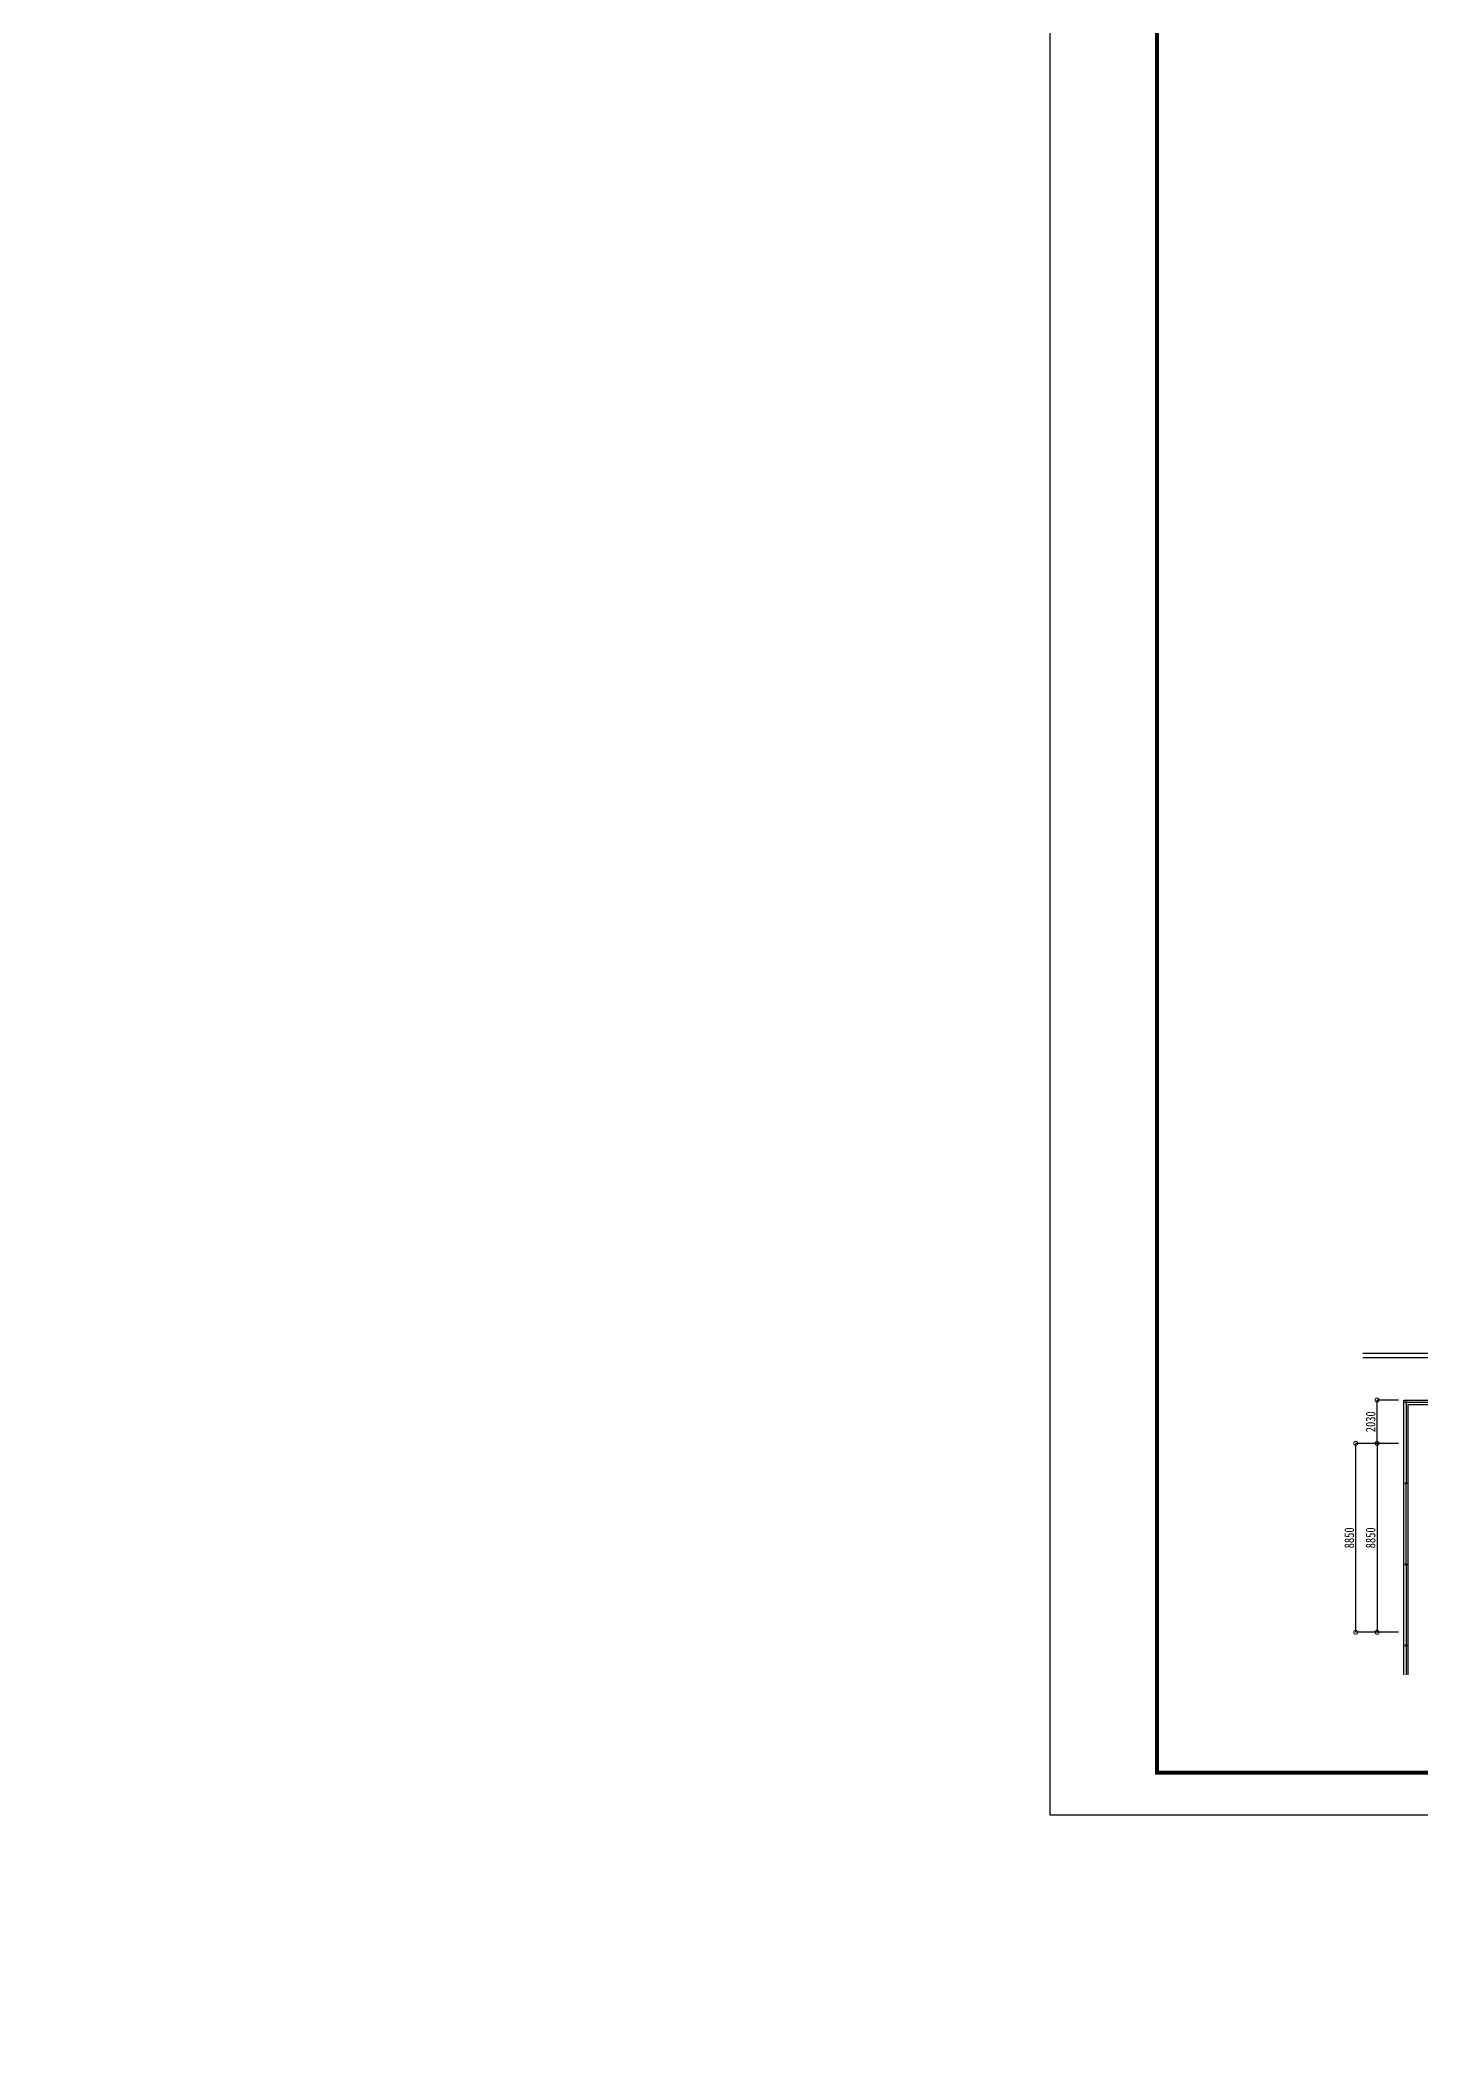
# Model space of a CAD drawing. Extents: x 23317406 to 24383751, y 42324270 to 43451021.
# Drawn here: x 23850579 to 23915256, y 42850252 to 42944701 of the extents above; entities that cross this region are included whole.
import ezdxf

# ---------------------------------------------------------------- set-up
doc = ezdxf.new("R2010")
doc.units = 0
doc.header["$MEASUREMENT"] = 0
doc.layers.get('0').update_dxf_attribs({"linetype": 'CONTINUOUS'})
doc.layers.get('DEFPOINTS').update_dxf_attribs({"linetype": 'CONTINUOUS'})
for name, color, linetype in [('FRAME', 7, 'CONTINUOUS'), ('墙', 7, 'CONTINUOUS'), ('柱形', 7, 'CONTINUOUS'), ('标注', 7, 'CONTINUOUS'), ('辅助件', 9, 'CONTINUOUS'), ('门窗', 7, 'CONTINUOUS')]:
    doc.layers.add(name, color=color, linetype=linetype)
doc.styles.add('Q200', font='SimSun.ttf', dxfattribs={"width": 0.8, "height": 450})
doc.dimstyles.new('Q2', dxfattribs={"dimscale": 150, "dimtxt": 2.5, "dimasz": 2.5, "dimexe": 0, "dimexo": 0, "dimgap": 0.5, "dimtad": 1, "dimdec": 4, "dimdsep": 46, "dimtxsty": 'Q200', "dimblk1": 'DOTSMALL', "dimblk2": 'DOTSMALL', "dimsah": 1, "dimcen": 2.5, "dimadec": 0, "dimazin": 0, "dimtfac": 1, "dimtdec": 3, "dimtmove": 2, "dimatfit": 3, "dimldrblk": 'DOTSMALL', "dimfxl": 1, "dimtolj": 1, "dimtzin": 10, "dimarcsym": 0})

# ---------------------------------------------------------------- blocks, each defined once
blk = doc.blocks.new('_DOTSMALL')
at = {"color": 0, "linetype": 'ByBlock', "const_width": 0.5}
blk.add_lwpolyline([(-0.0625, 0, 1), (0.0625, 0, 1)], format="xyb", close=True, dxfattribs=at)
blk = doc.blocks.new('*D261')
at = {"color": 0, "linetype": 'ByBlock'}
for p, q in [((23914211, 42807844), (23913211, 42807844)), ((23913211, 42807844), (23913211, 42798994)), ((23914211, 42798994), (23913211, 42798994))]:
    blk.add_line(p, q, dxfattribs=at)
at = {"layer": 'DEFPOINTS', "color": 0, "linetype": 'ByBlock'}
for p in [(23914211, 42807844), (23913211, 42798994), (23914211, 42798994)]:
    blk.add_point(p, dxfattribs=at)
at = {"color": 0, "linetype": 'ByBlock', "xscale": 375, "yscale": 375, "zscale": 375}
for p, rotation in [((23913211, 42807844), 90), ((23913211, 42798994), 270)]:
    blk.add_blockref('_DOTSMALL', p, dxfattribs=dict(at, rotation=rotation))
at = {"color": 0, "linetype": 'ByBlock', "insert": (23912911, 42803419), "char_height": 450, "attachment_point": 5, "rotation": 90, "style": 'Q200'}
blk.add_mtext('\\A1;8850', dxfattribs=at)
blk = doc.blocks.new('*D262')
at = {"color": 0, "linetype": 'ByBlock'}
for p, q in [((23914211, 42807844), (23912211, 42807844)), ((23912211, 42798994), (23912211, 42807844)), ((23914211, 42798994), (23912211, 42798994))]:
    blk.add_line(p, q, dxfattribs=at)
at = {"layer": 'DEFPOINTS', "color": 0, "linetype": 'ByBlock'}
for p in [(23912211, 42807844), (23914211, 42807844), (23914211, 42798994)]:
    blk.add_point(p, dxfattribs=at)
at = {"color": 0, "linetype": 'ByBlock', "xscale": 375, "yscale": 375, "zscale": 375}
for p, rotation in [((23912211, 42807844), 90), ((23912211, 42798994), 270)]:
    blk.add_blockref('_DOTSMALL', p, dxfattribs=dict(at, rotation=rotation))
at = {"color": 0, "linetype": 'ByBlock', "insert": (23911911, 42803419), "char_height": 450, "attachment_point": 5, "rotation": 90, "style": 'Q200'}
blk.add_mtext('\\A1;8850', dxfattribs=at)
blk = doc.blocks.new('*D264')
at = {"color": 0, "linetype": 'ByBlock'}
for p, q in [((23914211, 42809874), (23913211, 42809874)), ((23913211, 42807844), (23913211, 42809874)), ((23914211, 42807844), (23913211, 42807844))]:
    blk.add_line(p, q, dxfattribs=at)
at = {"layer": 'DEFPOINTS', "color": 0, "linetype": 'ByBlock'}
for p in [(23913211, 42809874), (23914211, 42809874), (23914211, 42807844)]:
    blk.add_point(p, dxfattribs=at)
at = {"color": 0, "linetype": 'ByBlock', "xscale": 375, "yscale": 375, "zscale": 375}
for p, rotation in [((23913211, 42809874), 90), ((23913211, 42807844), 270)]:
    blk.add_blockref('_DOTSMALL', p, dxfattribs=dict(at, rotation=rotation))
at = {"color": 0, "linetype": 'ByBlock', "insert": (23912911, 42808859), "char_height": 450, "attachment_point": 5, "rotation": 90, "style": 'Q200'}
blk.add_mtext('\\A1;2030', dxfattribs=at)

msp = doc.modelspace()

# ---------------------------------------------------------------- linework, layer by layer
at = {"layer": 'FRAME'}
msp.add_lwpolyline([(23897901.89778, 42861519.9814), (23897901.89778, 43029719.9814), (24135701.89778, 43029719.9814), (24135701.89778, 42861519.9814)], close=True, dxfattribs=at)
at = {"layer": 'FRAME', "const_width": 180}
msp.add_lwpolyline([(23902901.89778, 42863519.9814), (23902901.89778, 43027719.9814), (24133701.89778, 43027719.9814), (24133701.89778, 42863519.9814)], close=True, dxfattribs=at)
at = {"layer": '墙', "ltscale": 5000}
for start, end in [(67.1172342395, 67.1172342395), (66.2587266313, 66.2587266313), (64.4772342395, 64.4772342395), (64.9387266313, 64.9387266313)]:
    msp.add_arc((23850578.58196, 42857442.58139), 533172.67138, start, end, dxfattribs=at)
at = {"layer": '墙'}
for centre, start, end in [((23850634.74669, 42857737.27781), 79.4743453394, 79.4743453394), ((23850639.30178, 42857736.37231), 78.1227654233, 78.1227654233), ((23850644.55659, 42857735.23786), 77.5606287088, 77.5606287088), ((23850649.0789, 42857734.18074), 76.2090487927, 76.2090487927)]:
    msp.add_arc(centre, 530172.67138, start, end, dxfattribs=at)
at = {"layer": '柱形'}
for centre in [(23914570.00001, 42880875.68856), (23914570.00001, 42877075.68856), (23914570.00001, 42873275.68856), (23914570.00001, 42869475.68856)]:
    msp.add_circle(centre, 40, dxfattribs=at)
at = {"layer": '辅助件'}
for p, q in [((23914470.00001, 42880975.68856), (23930770, 42880975.68856)), ((23914470.00001, 42868093.93648), (23914470.00001, 42880975.68856)), ((23914670.00001, 42868093.93648), (23914670.00001, 42880775.68856)), ((23914670.00001, 42880775.68856), (23930770, 42880775.68856))]:
    msp.add_line(p, q, dxfattribs=at)
for points in [[(23912549.50915, 42882975.68857), (23928570, 42882975.68857), (23928570, 42923375.68857), (23923035.64325, 42923375.68857)], [(23912549.50915, 42883175.68857), (23928370, 42883175.68857), (23928370, 42923175.68857), (23923035.64325, 42923175.68857)]]:
    msp.add_lwpolyline(points, dxfattribs=at)
at = {"layer": '门窗'}
for p, q in [((23914570.00001, 42880835.68856), (23914570.00001, 42877115.68856)), ((23914570.00001, 42873315.68856), (23914570.00001, 42877035.68856)), ((23914570.00001, 42873235.68856), (23914570.00001, 42869515.68856)), ((23914570.00001, 42869435.68856), (23914570.00001, 42868093.93648))]:
    msp.add_line(p, q, dxfattribs=at)
at = {"layer": '门窗', "ltscale": 100}
msp.add_line((23914610.00001, 42880875.68856), (23918555.00001, 42880875.68856), dxfattribs=at)

# ---------------------------------------------------------------- dimensions: what is measured, and where the dimension line sits
at = {"layer": '标注'}
for base, p1, p2, picture, middle in [((23913211.4747, 42880975.68856), (23914211.4747, 42878945.68857), (23914211.4747, 42880975.68856), '*D264', (23912911.4747, 42879960.68856)), ((23912211.4747, 42878945.68857), (23914211.4747, 42870095.68857), (23914211.4747, 42878945.68857), '*D262', (23911911.4747, 42874520.68857)), ((23913211.4747, 42870095.68857), (23914211.4747, 42878945.68857), (23914211.4747, 42870095.68857), '*D261', (23912911.4747, 42874520.68857))]:
    dim = msp.add_linear_dim(base=base, p1=p1, p2=p2, angle=90, dimstyle='Q2', dxfattribs=at)
    dim.commit()
    dim.dimension.update_dxf_attribs({"geometry": picture, "text_midpoint": middle, "insert": (0, 71101.611)})

doc.saveas('drawing.dxf')
